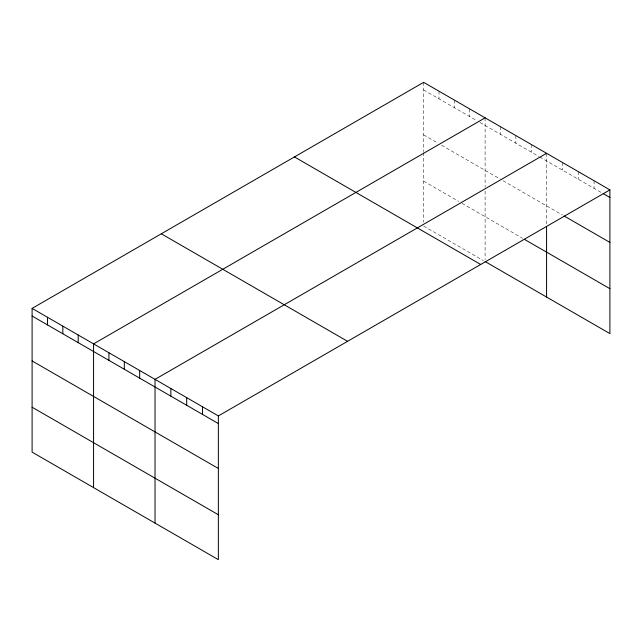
<?xml version="1.0" encoding="UTF-8"?>
<svg xmlns="http://www.w3.org/2000/svg" width="642" height="642" viewBox="0 0 642 642"><rect width="100%" height="100%" fill="white"/><g stroke="black" fill="none" stroke-linecap="round" stroke-linejoin="round"><path stroke-width="0.48" stroke-dasharray="3.21 2.41" d="M423.64 89.968L476.573 120.527M479.983 122.494L538.887 156.504M539.745 156.993L601.57 192.688M423.64 134.884L438.157 143.262M441.568 145.236L500.471 179.238M503.031 180.723L562.4 214.998M423.64 181.156L458.645 201.363M462.055 203.337L522.668 238.334M423.64 226.072L483.402 260.58M594.067 180.731L594.067 188.363M578.233 171.591L578.233 179.222M562.4 162.45L562.4 170.082M546.575 153.31L546.575 224.564M531.207 144.434L531.207 152.066M515.839 135.566L515.839 143.198M500.471 126.691L500.471 134.322M485.103 117.823L485.103 187.111M485.103 191.043L485.103 259.569M469.743 108.947L469.743 116.579M454.376 100.08L454.376 107.712M439.008 91.204L439.008 98.836M423.64 82.337L423.64 151.624M423.64 152.603L423.64 222.084"/><path stroke-width="0.96" d="M609.9 189.871L423.64 82.337L32.1 308.393L32.1 452.128L218.36 559.663L218.36 415.928L609.9 189.871L609.9 333.607L485.103 261.559M485.103 117.823L93.563 343.879L93.563 487.615M546.575 153.31L155.027 379.366L155.027 523.102M603.231 193.651L609.9 197.503M564.069 215.961L609.9 242.419M524.378 239.322L609.9 288.691M294.429 156.929L480.689 264.472M161.311 233.792L347.571 341.327M32.1 308.393L218.36 415.928M32.1 316.024L218.36 423.559M32.1 360.94L218.36 468.475M32.1 407.213L218.36 514.748M546.575 226.53L546.575 297.045M202.527 406.787L202.527 414.419M186.694 397.647L186.694 405.279M170.86 388.506L170.86 396.138M139.667 370.49L139.667 378.122M124.299 361.623L124.299 369.254M108.931 352.747L108.931 360.379M78.196 335.004L78.196 342.635M62.836 326.136L62.836 333.768M47.468 317.26L47.468 324.892"/></g></svg>
